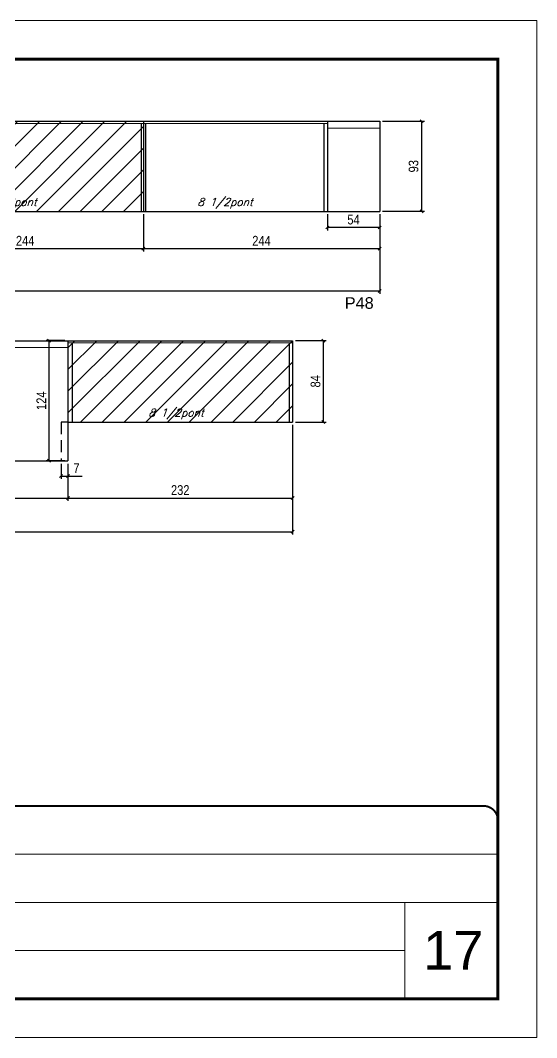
# Model space of a CAD drawing. Extents: x 137137 to 143418, y 10464 to 34486.
# Drawn here: x 138089 to 138622, y 28841 to 29891 of the extents above; entities that cross this region are included whole.
import ezdxf

# ---------------------------------------------------------------- set-up
doc = ezdxf.new("R2010")
doc.units = 0
for name, pattern in [('CONTINUO', [0]), ('DASHED', [0.75, 0.5, -0.25]), ('HIDDEN', [0.375, 0.25, -0.125])]:
    doc.linetypes.add(name, pattern=pattern)
for name, color, linetype in [('5', 5, 'Continuous'), ('COTA', 241, 'Continuous'), ('Painéis', 200, 'Continuous'), ('Reaproveitamento', 251, 'Continuous'), ('SARR_2.2x7', 40, 'Continuous'), ('SARR_3.5x7', 81, 'Continuous'), ('texto', 7, 'Continuous')]:
    doc.layers.add(name, color=color, linetype=linetype)
for name, color, linetype, lineweight in [('CARIMBO', 255, 'Continuous', 9), ('Folhas', 255, 'Continuous', 9), ('Sarr 2.2x7', 40, 'Continuous', 9), ('SARRAFO DE PRESSAO', 251, 'DASHED', 9)]:
    doc.layers.add(name, color=color, linetype=linetype, lineweight=lineweight)
doc.styles.add('ARIAL', font='arial.ttf')
doc.styles.add('COTA TECNICA', font='techl___.ttf', dxfattribs={"height": 10})
doc.styles.add('Romans', font='romans.shx')
doc.styles.get("Standard").update_dxf_attribs({"font": 'arial.ttf'})
doc.dimstyles.new('PAINEL', dxfattribs={"dimtxt": 10, "dimasz": 3, "dimexe": 3, "dimexo": 3, "dimgap": 3, "dimtad": 1, "dimdec": 1, "dimzin": 12, "dimdsep": 46, "dimtxsty": 'COTA TECNICA', "dimblk1": 'OBLIQUE', "dimblk2": 'OBLIQUE', "dimsah": 1, "dimcen": 0.9, "dimclrd": 4, "dimclre": 4, "dimclrt": 240, "dimadec": 1, "dimazin": 3, "dimtfac": 1, "dimtdec": 1, "dimtmove": 0, "dimatfit": 3, "dimfxl": 1, "dimtolj": 1, "dimtzin": 12, "dimarcsym": 0})

# ---------------------------------------------------------------- blocks, each defined once
blk = doc.blocks.new('9999999999')
at = {"color": 30, "linetype": 'CONTINUO'}
for p, q in [((98564.6, 34379.6), (99584, 34379.6)), ((98564.6, 34329.8), (99488, 34329.8)), ((99584, 34329.8), (99488, 34329.8)), ((99488, 34329.8), (99488, 34230.2)), ((98564.6, 34280), (99488, 34280))]:
    blk.add_line(p, q, dxfattribs=at)
at = {"color": 30, "linetype": 'CONTINUO', "const_width": 2}
blk.add_lwpolyline([(99584, 34230.2), (99584, 34414.4, 0.414214), (99569, 34429.4), (98229, 34429.4, 0.414214), (98214, 34414.4), (98214, 34245.2, 0.414214), (98229, 34230.2), (99584, 34230.2)], format="xyb", dxfattribs=at)
at = {"layer": 'Folhas'}
blk.add_lwpolyline([(98139, 34190.2), (99624, 34190.2), (99624, 35240.2), (98139, 35240.2)], close=True, dxfattribs=at)
at = {"layer": 'Folhas', "color": 30, "const_width": 3}
blk.add_lwpolyline([(98214, 34230.2), (99584, 34230.2), (99584, 35200.2), (98214, 35200.2)], close=True, dxfattribs=at)
blk = doc.blocks.new('_Oblique')
at = {"color": 0, "linetype": 'ByBlock', "lineweight": -2}
blk.add_line((-0.5, -0.5), (0.5, 0.5), dxfattribs=at)
blk = doc.blocks.new('*D165')
at = {"layer": 'COTA', "color": 4, "linetype": 'ByBlock', "lineweight": -2, "transparency": 16777216}
for p, q in [((138216.2, 29691.4), (138216.2, 29652.9)), ((138460.2, 29691.4), (138460.2, 29652.9)), ((138216.2, 29655.9), (138460.2, 29655.9))]:
    blk.add_line(p, q, dxfattribs=at)
at = {"layer": 'Defpoints', "color": 0, "linetype": 'ByBlock', "transparency": 16777216}
for p in [(138216.2, 29694.4), (138460.2, 29694.4), (138460.2, 29655.9)]:
    blk.add_point(p, dxfattribs=at)
at = {"layer": 'COTA', "color": 4, "linetype": 'ByBlock', "lineweight": -2, "transparency": 16777216, "xscale": 3, "yscale": 3, "zscale": 3, "rotation": 180}
blk.add_blockref('_Oblique', (138216.2, 29655.9), dxfattribs=at)
at = {"layer": 'COTA', "color": 4, "linetype": 'ByBlock', "lineweight": -2, "transparency": 16777216, "xscale": 3, "yscale": 3, "zscale": 3}
blk.add_blockref('_Oblique', (138460.2, 29655.9), dxfattribs=at)
at = {"layer": 'COTA', "color": 240, "linetype": 'ByBlock', "transparency": 16777216, "insert": (138338.2, 29664), "char_height": 10, "attachment_point": 5, "style": 'COTA TECNICA'}
blk.add_mtext('\\A1;244', dxfattribs=at)
blk = doc.blocks.new('*D151')
at = {"layer": 'COTA', "color": 4, "linetype": 'ByBlock', "lineweight": -2, "transparency": 16777216}
for p, q in [((138463.2, 29787.4), (138506.5, 29787.4)), ((138503.5, 29787.4), (138503.5, 29694.4)), ((138463.2, 29694.4), (138506.5, 29694.4))]:
    blk.add_line(p, q, dxfattribs=at)
at = {"layer": 'Defpoints', "color": 0, "linetype": 'ByBlock', "transparency": 16777216}
for p in [(138460.2, 29787.4), (138460.2, 29694.4), (138503.5, 29694.4)]:
    blk.add_point(p, dxfattribs=at)
at = {"layer": 'COTA', "color": 4, "linetype": 'ByBlock', "lineweight": -2, "transparency": 16777216, "xscale": 3, "yscale": 3, "zscale": 3}
for p, rotation in [((138503.5, 29787.4), 90), ((138503.5, 29694.4), 270)]:
    blk.add_blockref('_Oblique', p, dxfattribs=dict(at, rotation=rotation))
at = {"layer": 'COTA', "color": 240, "linetype": 'ByBlock', "transparency": 16777216, "insert": (138495.2, 29740.9), "char_height": 10, "attachment_point": 5, "rotation": 90, "style": 'COTA TECNICA'}
blk.add_mtext('\\A1;93', dxfattribs=at)
blk = doc.blocks.new('*D152')
at = {"layer": 'COTA', "color": 4, "linetype": 'ByBlock', "lineweight": -2, "transparency": 16777216}
for p, q in [((137384.2, 29691.4), (137384.2, 29609.2)), ((138460.2, 29691.4), (138460.2, 29609.2)), ((137384.2, 29612.2), (138460.2, 29612.2))]:
    blk.add_line(p, q, dxfattribs=at)
at = {"layer": 'Defpoints', "color": 0, "linetype": 'ByBlock', "transparency": 16777216}
for p in [(137384.2, 29694.4), (138460.2, 29694.4), (138460.2, 29612.2)]:
    blk.add_point(p, dxfattribs=at)
at = {"layer": 'COTA', "color": 4, "linetype": 'ByBlock', "lineweight": -2, "transparency": 16777216, "xscale": 3, "yscale": 3, "zscale": 3, "rotation": 180}
blk.add_blockref('_Oblique', (137384.2, 29612.2), dxfattribs=at)
at = {"layer": 'COTA', "color": 4, "linetype": 'ByBlock', "lineweight": -2, "transparency": 16777216, "xscale": 3, "yscale": 3, "zscale": 3}
blk.add_blockref('_Oblique', (138460.2, 29612.2), dxfattribs=at)
at = {"layer": 'COTA', "color": 240, "linetype": 'ByBlock', "transparency": 16777216, "insert": (137922.2, 29620.3), "char_height": 10, "attachment_point": 5, "style": 'COTA TECNICA'}
blk.add_mtext('\\A1;1076', dxfattribs=at)
blk = doc.blocks.new('*D153')
at = {"layer": 'COTA', "color": 4, "linetype": 'ByBlock', "lineweight": -2, "transparency": 16777216}
for p, q in [((137972.2, 29691.4), (137972.2, 29652.9)), ((138216.2, 29691.4), (138216.2, 29652.9)), ((137972.2, 29655.9), (138216.2, 29655.9))]:
    blk.add_line(p, q, dxfattribs=at)
at = {"layer": 'Defpoints', "color": 0, "linetype": 'ByBlock', "transparency": 16777216}
for p in [(137972.2, 29694.4), (138216.2, 29694.4), (138216.2, 29655.9)]:
    blk.add_point(p, dxfattribs=at)
at = {"layer": 'COTA', "color": 4, "linetype": 'ByBlock', "lineweight": -2, "transparency": 16777216, "xscale": 3, "yscale": 3, "zscale": 3, "rotation": 180}
blk.add_blockref('_Oblique', (137972.2, 29655.9), dxfattribs=at)
at = {"layer": 'COTA', "color": 4, "linetype": 'ByBlock', "lineweight": -2, "transparency": 16777216, "xscale": 3, "yscale": 3, "zscale": 3}
blk.add_blockref('_Oblique', (138216.2, 29655.9), dxfattribs=at)
at = {"layer": 'COTA', "color": 240, "linetype": 'ByBlock', "transparency": 16777216, "insert": (138094.2, 29664), "char_height": 10, "attachment_point": 5, "style": 'COTA TECNICA'}
blk.add_mtext('\\A1;244', dxfattribs=at)
blk = doc.blocks.new('*D154')
at = {"layer": 'COTA', "color": 4, "linetype": 'ByBlock', "lineweight": -2, "transparency": 16777216}
for p, q in [((138370.3, 29473.9), (138370.3, 29395.4)), ((138138.3, 29433.9), (138138.3, 29395.4)), ((138138.3, 29398.4), (138370.3, 29398.4))]:
    blk.add_line(p, q, dxfattribs=at)
at = {"layer": 'Defpoints', "color": 0, "linetype": 'ByBlock', "transparency": 16777216}
for p in [(138370.3, 29476.9), (138138.3, 29436.9), (138370.3, 29398.4)]:
    blk.add_point(p, dxfattribs=at)
at = {"layer": 'COTA', "color": 4, "linetype": 'ByBlock', "lineweight": -2, "transparency": 16777216, "xscale": 3, "yscale": 3, "zscale": 3, "rotation": 180}
blk.add_blockref('_Oblique', (138138.3, 29398.4), dxfattribs=at)
at = {"layer": 'COTA', "color": 4, "linetype": 'ByBlock', "lineweight": -2, "transparency": 16777216, "xscale": 3, "yscale": 3, "zscale": 3}
blk.add_blockref('_Oblique', (138370.3, 29398.4), dxfattribs=at)
at = {"layer": 'COTA', "color": 240, "linetype": 'ByBlock', "transparency": 16777216, "insert": (138254.3, 29406.6), "char_height": 10, "attachment_point": 5, "style": 'COTA TECNICA'}
blk.add_mtext('\\A1;232', dxfattribs=at)
blk = doc.blocks.new('*D155')
at = {"layer": 'COTA', "color": 4, "linetype": 'ByBlock', "lineweight": -2, "transparency": 16777216}
for p, q in [((138370.3, 29473.9), (138370.3, 29360.7)), ((137394.3, 29442.9), (137394.3, 29360.7)), ((137394.3, 29363.7), (138370.3, 29363.7))]:
    blk.add_line(p, q, dxfattribs=at)
at = {"layer": 'Defpoints', "color": 0, "linetype": 'ByBlock', "transparency": 16777216}
for p in [(138370.3, 29476.9), (137394.3, 29445.9), (138370.3, 29363.7)]:
    blk.add_point(p, dxfattribs=at)
at = {"layer": 'COTA', "color": 4, "linetype": 'ByBlock', "lineweight": -2, "transparency": 16777216, "xscale": 3, "yscale": 3, "zscale": 3, "rotation": 180}
blk.add_blockref('_Oblique', (137394.3, 29363.7), dxfattribs=at)
at = {"layer": 'COTA', "color": 4, "linetype": 'ByBlock', "lineweight": -2, "transparency": 16777216, "xscale": 3, "yscale": 3, "zscale": 3}
blk.add_blockref('_Oblique', (138370.3, 29363.7), dxfattribs=at)
at = {"layer": 'COTA', "color": 240, "linetype": 'ByBlock', "transparency": 16777216, "insert": (137882.3, 29371.8), "char_height": 10, "attachment_point": 5, "style": 'COTA TECNICA'}
blk.add_mtext('\\A1;976', dxfattribs=at)
blk = doc.blocks.new('*D156')
at = {"layer": 'COTA', "color": 4, "linetype": 'ByBlock', "lineweight": -2, "transparency": 16777216}
for p, q in [((138406.2, 29691.4), (138406.2, 29674.7)), ((138460.2, 29691.4), (138460.2, 29674.7)), ((138460.2, 29677.7), (138406.2, 29677.7))]:
    blk.add_line(p, q, dxfattribs=at)
at = {"layer": 'Defpoints', "color": 0, "linetype": 'ByBlock', "transparency": 16777216}
for p in [(138406.2, 29694.4), (138460.2, 29694.4), (138406.2, 29677.7)]:
    blk.add_point(p, dxfattribs=at)
at = {"layer": 'COTA', "color": 4, "linetype": 'ByBlock', "lineweight": -2, "transparency": 16777216, "xscale": 3, "yscale": 3, "zscale": 3, "rotation": 180}
blk.add_blockref('_Oblique', (138406.2, 29677.7), dxfattribs=at)
at = {"layer": 'COTA', "color": 4, "linetype": 'ByBlock', "lineweight": -2, "transparency": 16777216, "xscale": 3, "yscale": 3, "zscale": 3}
blk.add_blockref('_Oblique', (138460.2, 29677.7), dxfattribs=at)
at = {"layer": 'COTA', "color": 240, "linetype": 'ByBlock', "transparency": 16777216, "insert": (138433.2, 29685.8), "char_height": 10, "attachment_point": 5, "style": 'COTA TECNICA'}
blk.add_mtext('\\A1;54', dxfattribs=at)
blk = doc.blocks.new('*D169')
at = {"layer": 'COTA', "color": 4, "linetype": 'ByBlock', "lineweight": -2, "transparency": 16777216}
for p, q in [((137894.3, 29433.9), (137894.3, 29395.4)), ((138138.3, 29433.9), (138138.3, 29395.4)), ((137894.3, 29398.4), (138138.3, 29398.4))]:
    blk.add_line(p, q, dxfattribs=at)
at = {"layer": 'Defpoints', "color": 0, "linetype": 'ByBlock', "transparency": 16777216}
for p in [(137894.3, 29436.9), (138138.3, 29436.9), (138138.3, 29398.4)]:
    blk.add_point(p, dxfattribs=at)
at = {"layer": 'COTA', "color": 4, "linetype": 'ByBlock', "lineweight": -2, "transparency": 16777216, "xscale": 3, "yscale": 3, "zscale": 3, "rotation": 180}
blk.add_blockref('_Oblique', (137894.3, 29398.4), dxfattribs=at)
at = {"layer": 'COTA', "color": 4, "linetype": 'ByBlock', "lineweight": -2, "transparency": 16777216, "xscale": 3, "yscale": 3, "zscale": 3}
blk.add_blockref('_Oblique', (138138.3, 29398.4), dxfattribs=at)
at = {"layer": 'COTA', "color": 240, "linetype": 'ByBlock', "transparency": 16777216, "insert": (138016.3, 29406.5), "char_height": 10, "attachment_point": 5, "style": 'COTA TECNICA'}
blk.add_mtext('\\A1;244', dxfattribs=at)
blk = doc.blocks.new('*D1177')
at = {"layer": 'COTA', "color": 4, "lineweight": -2, "ltscale": 25, "transparency": 16777216}
for p, q in [((138131.3, 29433.9), (138131.3, 29418.1)), ((138138.3, 29433.9), (138138.3, 29418.1)), ((138131.3, 29421.1), (138138.3, 29421.1)), ((138138.3, 29421.1), (138153, 29421.1))]:
    blk.add_line(p, q, dxfattribs=at)
at = {"layer": 'Defpoints', "color": 0, "ltscale": 25, "transparency": 16777216}
for p in [(138131.3, 29436.9), (138138.3, 29436.9), (138138.3, 29421.1)]:
    blk.add_point(p, dxfattribs=at)
at = {"layer": 'COTA', "color": 4, "lineweight": -2, "ltscale": 25, "transparency": 16777216, "xscale": 3, "yscale": 3, "zscale": 3, "rotation": 180}
blk.add_blockref('_Oblique', (138131.3, 29421.1), dxfattribs=at)
at = {"layer": 'COTA', "color": 4, "lineweight": -2, "ltscale": 25, "transparency": 16777216, "xscale": 3, "yscale": 3, "zscale": 3}
blk.add_blockref('_Oblique', (138138.3, 29421.1), dxfattribs=at)
at = {"layer": 'COTA', "color": 240, "ltscale": 25, "transparency": 16777216, "insert": (138147.1, 29429.2), "char_height": 10, "attachment_point": 5, "style": 'COTA TECNICA'}
blk.add_mtext('\\A1;7', dxfattribs=at)
blk = doc.blocks.new('*D1180')
at = {"layer": 'COTA', "color": 4, "lineweight": -2, "ltscale": 25, "transparency": 16777216}
for p, q in [((138373.3, 29560.9), (138405.1, 29560.9)), ((138402.1, 29476.9), (138402.1, 29560.9)), ((138373.3, 29476.9), (138405.1, 29476.9))]:
    blk.add_line(p, q, dxfattribs=at)
at = {"layer": 'Defpoints', "color": 0, "ltscale": 25, "transparency": 16777216}
for p in [(138370.3, 29560.9), (138402.1, 29560.9), (138370.3, 29476.9)]:
    blk.add_point(p, dxfattribs=at)
at = {"layer": 'COTA', "color": 4, "lineweight": -2, "ltscale": 25, "transparency": 16777216, "xscale": 3, "yscale": 3, "zscale": 3}
for p, rotation in [((138402.1, 29560.9), 90), ((138402.1, 29476.9), 270)]:
    blk.add_blockref('_Oblique', p, dxfattribs=dict(at, rotation=rotation))
at = {"layer": 'COTA', "color": 240, "ltscale": 25, "transparency": 16777216, "insert": (138394, 29518.9), "char_height": 10, "attachment_point": 5, "rotation": 90, "style": 'COTA TECNICA'}
blk.add_mtext('\\A1;84', dxfattribs=at)
blk = doc.blocks.new('*D2022')
at = {"layer": 'COTA', "color": 4, "lineweight": -2, "ltscale": 25, "transparency": 16777216}
for p, q in [((138135.3, 29560.9), (138115.9, 29560.9)), ((138118.9, 29436.9), (138118.9, 29560.9)), ((138135.3, 29436.9), (138115.9, 29436.9))]:
    blk.add_line(p, q, dxfattribs=at)
at = {"layer": 'Defpoints', "color": 0, "ltscale": 25, "transparency": 16777216}
for p in [(138118.9, 29560.9), (138138.3, 29560.9), (138138.3, 29436.9)]:
    blk.add_point(p, dxfattribs=at)
at = {"layer": 'COTA', "color": 4, "lineweight": -2, "ltscale": 25, "transparency": 16777216, "xscale": 3, "yscale": 3, "zscale": 3}
for p, rotation in [((138118.9, 29560.9), 90), ((138118.9, 29436.9), 270)]:
    blk.add_blockref('_Oblique', p, dxfattribs=dict(at, rotation=rotation))
at = {"layer": 'COTA', "color": 240, "ltscale": 25, "transparency": 16777216, "insert": (138110.9, 29498.9), "char_height": 10, "attachment_point": 5, "rotation": 90, "style": 'COTA TECNICA'}
blk.add_mtext('\\A1;124', dxfattribs=at)

msp = doc.modelspace()

# ---------------------------------------------------------------- hatches: boundary and pattern name
at = {"layer": 'Reaproveitamento', "linetype": 'ByBlock'}
h = msp.add_hatch(dxfattribs=at)
h.set_pattern_fill('ANSI31', color=256, scale=5)
h.set_pattern_definition([(45, (8450.207, 1829.733), (-11.2253202, 11.2253202), [])])
h.paths.add_polyline_path([(137972.2, 29787.35), (137972.2, 29694.35), (138216.2, 29694.35), (138216.2, 29787.35)])
h.paths.add_polyline_path([(138062, 29698.77), (138129.61, 29698.77), (138135.11, 29714.74), (138067.5, 29714.74)], flags=24)
h = msp.add_hatch(dxfattribs=at)
h.set_pattern_fill('ANSI31', color=256, scale=5)
h.set_pattern_definition([(45, (872.536, -1992.106), (-11.2253202, 11.2253202), [])])
h.paths.add_polyline_path([(138370.28, 29476.86), (138370.28, 29560.86), (138138.28, 29560.86), (138138.28, 29476.86)])

# ---------------------------------------------------------------- linework, layer by layer
at = {"layer": 'Painéis', "linetype": 'ByBlock'}
for p, q in [((137484.2, 29787.35), (138460.2, 29787.35)), ((138216.2, 29787.35), (138216.2, 29694.35)), ((138302.2, 29787.35), (138302.2, 29787.35)), ((138460.2, 29787.35), (138460.2, 29694.35)), ((137601.2, 29694.35), (138302.2, 29694.35)), ((138302.2, 29694.35), (138460.2, 29694.35)), ((138046.28, 29560.86), (138370.28, 29560.86)), ((138151.58, 29560.86), (138151.58, 29560.86)), ((138370.28, 29560.86), (138370.28, 29476.86)), ((138138.28, 29476.86), (138370.28, 29476.86)), ((137544.28, 29436.86), (138138.28, 29436.86))]:
    msp.add_line(p, q, dxfattribs=at)
at = {"layer": 'Painéis', "ltscale": 25}
for q in [(138138.28, 29436.86), (138370.28, 29476.86)]:
    msp.add_line((138138.28, 29476.86), q, dxfattribs=at)
at = {"layer": 'Sarr 2.2x7'}
for p, q in [((137972.2, 29785.15), (138216.2, 29785.15)), ((138216.2, 29785.15), (138406.2, 29785.15)), ((138406.2, 29780.35), (138460.2, 29780.35)), ((138138.28, 29558.66), (138370.28, 29558.66)), ((138046.28, 29553.86), (138138.28, 29553.86))]:
    msp.add_line(p, q, dxfattribs=at)
at = {"layer": 'SARR_2.2x7', "linetype": 'HIDDEN', "ltscale": 50}
for p, q in [((138131.28, 29476.86), (138131.28, 29436.86)), ((138138.28, 29476.86), (138131.28, 29476.86))]:
    msp.add_line(p, q, dxfattribs=at)
at = {"layer": 'SARR_3.5x7'}
for p, q in [((138214, 29785.15), (138214, 29694.35)), ((138218.4, 29785.15), (138218.4, 29694.35)), ((138402.7, 29785.15), (138402.7, 29694.35)), ((138406.2, 29787.35), (138406.2, 29694.35)), ((138138.28, 29560.86), (138138.28, 29476.86)), ((138142.68, 29558.66), (138142.68, 29476.86)), ((138366.78, 29558.66), (138366.78, 29476.86))]:
    msp.add_line(p, q, dxfattribs=at)

# ---------------------------------------------------------------- block references
at = {"layer": 'SARRAFO DE PRESSAO', "color": 6, "linetype": 'ByBlock'}
msp.add_blockref('9999999999', (38998.31, -5348.73), dxfattribs=at)

# ---------------------------------------------------------------- texts
at = {"layer": '5', "linetype": 'Continuous'}
msp.add_text('P48', height=12, rotation=359.99996, dxfattribs=at).set_placement((138424.21, 29593.73))
at = {"layer": 'CARIMBO', "style": 'ARIAL'}
msp.add_text('17', height=40, dxfattribs=at).set_placement((138505.15, 28911.62))
at = {"layer": 'texto', "color": 2, "char_height": 8, "attachment_point": 5, "style": 'Romans'}
for s, insert in [('{\\Q19;\\C256;7 1/2pont}', (138077.61, 29702.75)), ('{\\Q19;\\C256;8 1/2pont}', (138300.65, 29702.75)), ('{\\Q19;\\C256;8 1/2pont}', (138250.05, 29485.26))]:
    msp.add_mtext(s, dxfattribs=dict(at, insert=insert))

# ---------------------------------------------------------------- dimensions: what is measured, and where the dimension line sits
at = {"layer": 'COTA', "linetype": 'ByBlock'}
dim = msp.add_linear_dim(base=(138503.48, 29694.35), p1=(138460.2, 29787.35), p2=(138460.2, 29694.35), angle=90, dimstyle='PAINEL', dxfattribs=at)
dim.commit()
dim.dimension.update_dxf_attribs({"geometry": '*D151', "text_midpoint": (138495.23, 29740.85)})
for base, p1, p2, picture, middle in [((138460.2, 29612.17), (137384.2, 29694.35), (138460.2, 29694.35), '*D152', (137922.2, 29620.27)), ((138216.2, 29655.91), (137972.2, 29694.35), (138216.2, 29694.35), '*D153', (138094.2, 29663.98)), ((138406.2, 29677.65), (138460.2, 29694.35), (138406.2, 29694.35), '*D156', (138433.2, 29685.76)), ((138370.28, 29363.68), (137394.28, 29445.86), (138370.28, 29476.86), '*D155', (137882.28, 29371.81))]:
    dim = msp.add_linear_dim(base=base, p1=p1, p2=p2, dimstyle='PAINEL', dxfattribs=at)
    dim.commit()
    dim.dimension.update_dxf_attribs({"geometry": picture, "text_midpoint": middle})
for base, p1, p2, picture, middle in [((138460.2, 29655.91), (138216.2, 29694.35), (138460.2, 29694.35), '*D165', (138338.2, 29663.98)), ((138370.28, 29398.42), (138138.28, 29436.86), (138370.28, 29476.86), '*D154', (138254.28, 29406.64)), ((138138.28, 29398.42), (137894.28, 29436.86), (138138.28, 29436.86), '*D169', (138016.28, 29406.49))]:
    dim = msp.add_linear_dim(base=base, p1=p1, p2=p2, dimstyle='PAINEL', override={"dimtmove": 1}, dxfattribs=at)
    dim.commit()
    dim.dimension.update_dxf_attribs({"geometry": picture, "text_midpoint": middle})
at = {"layer": 'COTA', "ltscale": 25}
for base, p1, p2, picture, middle in [((138118.94, 29560.86), (138138.28, 29436.86), (138138.28, 29560.86), '*D2022', (138110.87, 29498.86)), ((138402.1, 29560.86), (138370.28, 29476.86), (138370.28, 29560.86), '*D1180', (138394.01, 29518.86))]:
    dim = msp.add_linear_dim(base=base, p1=p1, p2=p2, angle=90, dimstyle='PAINEL', dxfattribs=at)
    dim.commit()
    dim.dimension.update_dxf_attribs({"geometry": picture, "text_midpoint": middle})
dim = msp.add_linear_dim(base=(138138.28, 29421.12), p1=(138131.28, 29436.86), p2=(138138.28, 29436.86), dimstyle='PAINEL', dxfattribs=at)
dim.commit()
dim.dimension.update_dxf_attribs({"geometry": '*D1177', "text_midpoint": (138147.15, 29429.19)})

doc.saveas('drawing.dxf')
